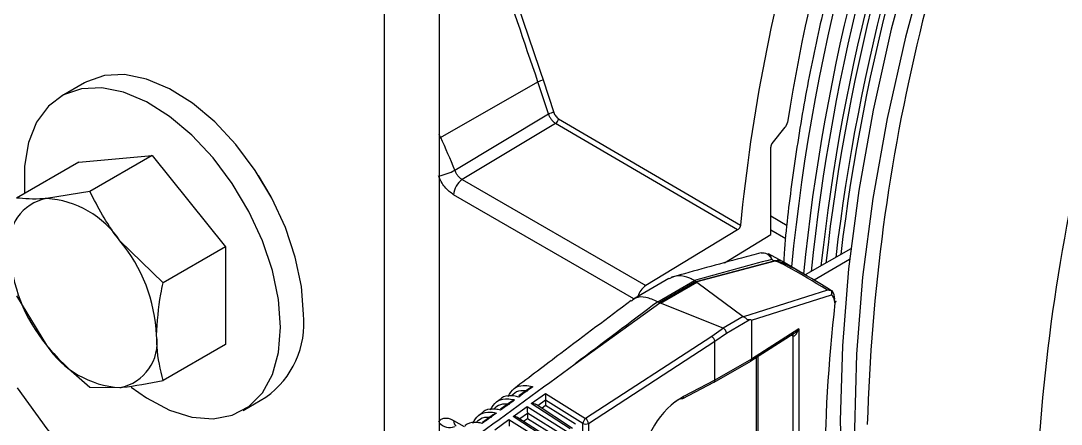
# Model space of a CAD drawing. Extents: x 16.5 to 113.1, y 4.4 to 84.5.
# Drawn here: x 22.336 to 24.843, y 65.005 to 65.978 of the extents above; entities that cross this region are included whole.
import ezdxf

# ---------------------------------------------------------------- set-up
doc = ezdxf.new("R2010")
doc.units = 0
doc.header["$MEASUREMENT"] = 0
doc.layers.add('OBJECT', color=7, linetype='CONTINUOUS')

msp = doc.modelspace()

# ---------------------------------------------------------------- linework, layer by layer
at = {"layer": 'OBJECT'}
for p, q in [((23.3444, 71.9859), (23.3444, 64.9492)), ((23.2114, 71.9091), (23.2114, 64.8477)), ((23.5949, 65.8352), (23.6205, 65.7572)), ((22.4893, 65.8283), (22.4341, 65.7965)), ((23.3478, 65.6963), (23.5823, 65.8308)), ((23.6075, 65.7535), (23.5823, 65.8308)), ((23.3817, 65.6179), (23.6075, 65.7535)), ((23.6317, 65.7416), (24.0703, 65.4851)), ((23.6248, 65.7305), (23.3998, 65.5951)), ((24.0635, 65.474), (23.6248, 65.7305)), ((24.1467, 65.6824), (24.1784, 65.7218)), ((23.3478, 65.6963), (23.3444, 65.7037)), ((23.3444, 65.6944), (23.3478, 65.6963)), ((24.1431, 65.4625), (24.1431, 65.6733)), ((22.4761, 65.6375), (22.3257, 65.5507)), ((22.4761, 65.6375), (22.6528, 65.6533)), ((22.6528, 65.6533), (22.5025, 65.5665)), ((22.6528, 65.6533), (22.8296, 65.4334)), ((23.3998, 65.5951), (23.8423, 65.3396)), ((22.5025, 65.5665), (22.3983, 65.5495)), ((23.8137, 65.3078), (23.3792, 65.5586)), ((24.1829, 65.4838), (24.1431, 65.5068)), ((24.0635, 65.474), (23.8423, 65.3396)), ((24.0315, 65.3947), (24.1431, 65.4625)), ((24.1431, 65.4741), (24.1796, 65.4531)), ((22.6792, 65.3466), (22.5751, 65.4474)), ((22.8296, 65.4334), (22.6792, 65.3466)), ((22.8296, 65.4334), (22.8296, 65.1977)), ((24.1712, 65.3973), (24.1382, 65.4164)), ((24.3362, 65.4286), (24.2266, 65.3654)), ((23.9639, 65.3491), (24.1517, 65.3994)), ((24.1528, 65.3987), (23.965, 65.3484)), ((24.1457, 65.4028), (24.1517, 65.3994)), ((24.2246, 65.3665), (24.1712, 65.3973)), ((24.3332, 65.4024), (24.2476, 65.353)), ((23.898, 65.3565), (23.811, 65.3063)), ((23.8713, 65.3005), (23.9597, 65.3515)), ((23.9633, 65.3494), (23.875, 65.2984)), ((23.8774, 65.2972), (23.9655, 65.348)), ((23.9597, 65.3515), (23.9633, 65.3494)), ((23.965, 65.3484), (23.9639, 65.3491)), ((23.9655, 65.348), (24.0769, 65.2647)), ((22.3257, 65.315), (22.3983, 65.1959)), ((24.2801, 65.3288), (24.078, 65.2641)), ((24.097, 65.2559), (24.2898, 65.3176)), ((23.672, 65.1509), (23.876, 65.2977)), ((23.875, 65.2984), (23.8713, 65.3005)), ((24.029, 65.2371), (23.8774, 65.2972)), ((24.0769, 65.2647), (24.029, 65.2371)), ((24.0292, 65.237), (24.0013, 65.2169)), ((24.0364, 65.2252), (24.0912, 65.2569)), ((24.097, 65.2559), (24.097, 65.1624)), ((24.2109, 65.2351), (24.097, 65.1624)), ((24.2109, 65.2351), (24.2109, 64.4352)), ((24.0013, 65.2169), (23.6971, 65.0189)), ((24.0087, 65.2053), (24.0364, 65.2252)), ((24.095, 65.1579), (24.1997, 65.2246)), ((24.1925, 65.22), (24.1971, 65.2182)), ((24.1971, 64.4509), (24.1971, 65.2182)), ((22.8296, 65.1977), (22.6792, 65.1109)), ((23.7043, 65.0072), (24.0087, 65.2053)), ((24.0087, 65.1114), (24.0087, 65.2053)), ((24.0066, 65.1069), (24.0949, 65.1578)), ((24.097, 65.1624), (24.0087, 65.1114)), ((24.097, 65.1624), (24.097, 65.1624)), ((24.1083, 65.1664), (24.1083, 64.5122)), ((24.1119, 65.1686), (24.1119, 64.5078)), ((24.0087, 65.1114), (23.9334, 65.0719)), ((24.0087, 65.1114), (24.0087, 65.1114)), ((22.5025, 65.0951), (22.5751, 65.0939)), ((23.5624, 65.0924), (23.5363, 65.0735)), ((23.9313, 65.0674), (24.0065, 65.1068)), ((22.8716, 65.0387), (22.9267, 65.0706)), ((23.4911, 65.0654), (23.4823, 65.0588)), ((23.5187, 65.0606), (23.4924, 65.0416)), ((23.5662, 65.0552), (23.6002, 65.0796)), ((23.6007, 65.0631), (23.5821, 65.0497)), ((23.6002, 65.0796), (23.6971, 65.0189)), ((23.6906, 65.0074), (23.6007, 65.0637)), ((23.6007, 65.0631), (23.6007, 65.0504)), ((23.4485, 65.0332), (23.4397, 65.0265)), ((23.5224, 65.0237), (23.5564, 65.0481)), ((23.5564, 65.0481), (23.651, 64.9888)), ((23.6445, 64.9773), (23.5569, 65.0322)), ((23.6596, 64.9945), (23.5662, 65.0552)), ((23.6655, 64.9955), (23.5777, 65.0526)), ((23.6007, 65.0504), (23.5914, 65.0437)), ((23.6727, 65.0053), (23.6007, 65.0504)), ((23.3792, 65.0144), (23.4044, 64.9998)), ((23.4749, 65.0288), (23.4485, 65.0096)), ((23.4785, 64.9921), (23.5125, 65.0166)), ((23.5125, 65.0166), (23.6048, 64.9588)), ((23.6135, 64.9644), (23.5224, 65.0237)), ((23.6194, 64.9654), (23.5339, 65.0211)), ((23.5569, 65.0316), (23.5383, 65.0182)), ((23.5569, 65.0188), (23.5476, 65.0121)), ((23.5569, 65.0316), (23.5569, 65.0188)), ((23.6266, 64.9752), (23.5569, 65.0188)), ((23.6906, 64.9145), (23.6906, 65.0074)), ((23.7043, 65.0072), (23.7043, 64.9143))]:
    msp.add_line(p, q, dxfattribs=at)
at = {"layer": 'OBJECT', "flags": 128}
for points in [[(24.7014, 66.7499), (24.6213, 66.5521), (24.5498, 66.3535), (24.4872, 66.1552), (24.4338, 65.9578), (24.3898, 65.7622), (24.3554, 65.5692), (24.3307, 65.3797), (24.3159, 65.1943), (24.3109, 65.0139), (24.3159, 64.8393), (24.3307, 64.6711), (24.3554, 64.51), (24.3898, 64.3567), (24.4338, 64.212), (24.4872, 64.0762), (24.5498, 63.9501), (24.6213, 63.8341), (24.7014, 63.7287)], [(24.7354, 66.7304), (24.6552, 66.5325), (24.5837, 66.334), (24.5212, 66.1356), (24.4678, 65.9382), (24.4238, 65.7426), (24.3894, 65.5496), (24.3647, 65.3601), (24.3498, 65.1747), (24.3449, 64.9943), (24.3498, 64.8197), (24.3647, 64.6515), (24.3894, 64.4904), (24.4238, 64.3372), (24.4678, 64.1924), (24.5212, 64.0566), (24.5837, 63.9305), (24.6552, 63.8145), (24.7354, 63.7091)], [(23.0173, 65.2709), (23.0124, 65.3375), (22.9976, 65.4078), (22.9736, 65.4794), (22.941, 65.55), (22.9009, 65.6174), (22.8546, 65.6794), (22.8036, 65.734), (22.7495, 65.7795), (22.6941, 65.8143), (22.6391, 65.8375), (22.5864, 65.8481), (22.5376, 65.846), (22.4942, 65.8311), (22.4893, 65.8283)], [(22.9622, 65.239), (22.9572, 65.3057), (22.9425, 65.3759), (22.9184, 65.4475), (22.8858, 65.5182), (22.8457, 65.5856), (22.7994, 65.6476), (22.7484, 65.7022), (22.6944, 65.7476), (22.639, 65.7825), (22.584, 65.8056), (22.5312, 65.8163), (22.4824, 65.8141), (22.439, 65.7992), (22.4026, 65.7721), (22.3741, 65.7335), (22.3546, 65.6848), (22.3447, 65.6275), (22.3447, 65.5635), (22.3448, 65.5618)], [(22.9432, 65.5456), (22.9393, 65.5535), (22.9089, 65.6051)], [(22.6017, 65.0948), (22.639, 65.0687), (22.6944, 65.0396), (22.7484, 65.0227), (22.7994, 65.0184), (22.8457, 65.027), (22.8858, 65.0481), (22.9184, 65.0811), (22.9425, 65.1249), (22.9572, 65.1781), (22.9622, 65.239)], [(22.3276, 65.0929), (22.3985, 64.9943), (22.475, 64.9029), (22.5559, 64.8201), (22.64, 64.7472), (22.7261, 64.6852), (22.8129, 64.6351), (22.899, 64.5977), (22.9831, 64.5735), (23.0546, 64.5633)]]:
    msp.add_lwpolyline(points, dxfattribs=at)
at = {"layer": 'OBJECT'}
for centre, radius, start, end in [((28.956, 64.9187), 4.7856, 154.7718, 174.4129), ((28.9702, 64.9667), 4.8476, 156.0724, 170.9036), ((28.9393, 64.8745), 4.5653, 154.415, 178.3612), ((28.9263, 64.9054), 4.7267, 156.2556, 174.3854), ((28.9513, 64.8929), 4.7351, 156.2648, 174.1755), ((28.9765, 64.8781), 4.7396, 156.4505, 173.8353), ((28.9937, 64.8698), 4.7466, 156.4579, 173.6608), ((29.0282, 64.8531), 4.7606, 156.4729, 173.3098), ((29.0453, 64.8448), 4.7675, 156.4803, 173.1357), ((29.3433, 64.6413), 4.5653, 154.415, 178.3612), ((28.3815, 65.0608), 4.332, 163.6821, 174.3783), ((23.6453, 65.6713), 0.1714, 107.0926, 111.5683), ((23.6297, 65.6989), 0.0589, 98.9659, 112.1804), ((23.6164, 65.7434), 0.0155, 303.0812, 353.1382), ((22.2193, 65.1629), 1.2483, 21.377, 25.2989), ((23.3225, 65.7226), 0.1203, 280.494, 299.4903), ((23.4254, 65.5565), 0.0463, 123.5404, 177.3256), ((22.4184, 65.4414), 0.1099, 100.5467, 189.2519), ((22.3846, 65.3217), 0.2282, 33.4347, 86.5706), ((22.2801, 65.202), 0.3837, 2.6393, 39.7721), ((22.6932, 65.4414), 0.3837, 182.6393, 219.7721), ((24.1396, 65.3785), 0.0241, 56.864, 59.9619), ((24.1599, 65.3764), 0.0238, 61.6323, 103.4928), ((24.1335, 65.3982), 0.0209, 1.0084, 3.5737), ((23.8683, 65.3006), 0.0468, 123.7064, 164.2934), ((24.2953, 65.3028), 0.00521, 300.7036, 358.1622), ((24.2968, 65.3018), 0.00372, 287.7987, 347.3807), ((24.2905, 65.3021), 0.01, 0, 2.6099), ((24.2905, 65.3021), 0.01, 353.5344, 0), ((22.7996, 65.2487), 0.2188, 305.501, 5.8111), ((22.5549, 65.202), 0.1099, 280.5467, 9.2519), ((24.1903, 65.218), 0.00674, 1.854, 37.2386), ((24.1913, 65.2181), 0.00619, 0.2741, 41.9196), ((22.5887, 65.3216), 0.2282, 213.4347, 266.5706), ((23.9296, 65.0713), 0.00424, 236.3551, 293.2641), ((23.9287, 65.0712), 0.00467, 303.503, 8.2557), ((23.369, 65.0301), 0.0324, 220.517, 293.1243), ((23.3935, 65.0126), 0.0144, 172.857, 235.8308), ((23.707, 65.0057), 0.0165, 126.7646, 174.1451), ((23.6977, 65.0212), 0.0155, 243.0546, 295.4889), ((23.6861, 65.0041), 0.0185, 9.7993, 53.3764)]:
    msp.add_arc(centre, radius, start, end, dxfattribs=at)
for centre, major_axis, ratio, start_param, end_param in [((24.1502, 65.6773), (0.005, 0.00866), 0.577456, 1.309193, 2.356174), ((25.6759, 64.5746), (5.759, 1.2811), 0.198331, 1.795372, 1.829063), ((24.5434, 65.1132), (0.3934, -0.2851), 0.067897, 3.033861, 3.086525), ((24.55, 65.1394), (0.3977, -0.259), 0.033271, 3.05906, 3.111723), ((24.5434, 65.1132), (0.3934, -0.2851), 0.067897, 2.312196, 3.033861), ((24.55, 65.1394), (0.3977, -0.259), 0.033271, 2.338395, 3.05906), ((24.2763, 65.4363), (0.3275, 0.0723), 0.201878, 3.354669, 3.358873), ((24.28, 65.4342), (0.3275, 0.0723), 0.201878, 3.358873, 3.365384), ((24.2803, 65.4343), (0.3234, 0.0744), 0.221608, 3.320575, 3.327093), ((24.2646, 65.2746), (0.0231, 0.0444), 0.54529, 5.527407, 6.189238), ((24.2571, 65.2785), (0.028, 0.0531), 0.550734, 5.531084, 6.011733), ((28.1759, 66.499), (13.5348, 9.6488), 0.094709, 1.826303, 1.841815), ((23.1802, 64.8035), (0.6943, 0.494), 0.104684, 0.047827, 0.051168), ((23.1839, 64.8014), (0.6943, 0.494), 0.104684, 0.034736, 0.047827), ((23.1834, 64.8011), (0.6996, 0.4919), 0.108829, 0.07127, 0.084359), ((26.5319, 66.3288), (1.5577, 2.9995), 0.54529, 2.183632, 2.479964), ((24.1031, 65.2719), (0.0269, 0.0062), 0.221608, 3.327093, 3.467694), ((23.9712, 65.1957), (0.0583, 0.041), 0.108829, 0.04509, 0.07127), ((24.0293, 65.2293), (-0.00543, 0.00841), 0.541118, 3.900038, 5.418474), ((23.9665, 65.2204), (0.1305, 0.0357), 0.06024, 6.266726, 6.567396), ((24.2035, 65.2389), (0.0061, 0.0208), 0.380972, 3.154865, 4.638523), ((24.2035, 65.2389), (0.0139, 0.0162), 0.382704, 4.042839, 4.802208), ((24.0018, 65.2095), (-0.00565, 0.00825), 0.488283, 3.890672, 5.402754), ((24.2035, 65.2225), (0.00998, 0.0013), 0.470077, 3.953143, 4.007223), ((23.8677, 65.1131), (0.1409, 0.0924), 0.040839, 6.256417, 6.262771), ((24.0898, 65.1664), (-0.00519, 0.00855), 0.594217, 3.128473, 3.913952), ((24.0018, 65.1156), (-0.00482, 0.00876), 0.560658, 3.130228, 3.938437), ((23.6007, 65.0723), (-0.0004, 0.012), 0.026825, 0.909765, 2.358101), ((23.5936, 65.0672), (-0.00502, 0.00868), 0.583023, 3.930752, 4.000853), ((23.9341, 64.9617), (0.0726, 0.1139), 0.608944, 0.815924, 2.379124), ((23.9274, 64.966), (0.0676, 0.1053), 0.60375, 0.817539, 0.965201), ((23.5568, 65.0407), (-0.0004, 0.012), 0.026825, 0.909765, 2.358101), ((23.5498, 65.0356), (-0.00502, 0.00868), 0.583023, 3.930752, 4.000853), ((23.5667, 65.0478), (0.014, 0.0003), 0.527029, 0.656435, 1.593412), ((23.513, 65.0092), (-0.0004, 0.012), 0.026825, 0.909765, 2.358101), ((23.5228, 65.0163), (0.014, 0.0003), 0.527029, 0.656435, 1.593412)]:
    msp.add_ellipse(centre, major_axis=major_axis, ratio=ratio, start_param=start_param, end_param=end_param, dxfattribs=at)
for points, knots in [([(24.5646, 66.8819), (24.5394, 66.8225), (24.4879, 66.7012), (24.4196, 66.5168), (24.3577, 66.33), (24.304, 66.1436), (24.2587, 65.9584), (24.2217, 65.7749), (24.1942, 65.5944), (24.1786, 65.4685), (24.1748, 65.4042), (24.1745, 65.3977)], [0, 0, 0, 0, 0.118941, 0.242737, 0.366557, 0.490404, 0.614283, 0.738199, 0.862154, 0.986151, 1, 1, 1, 1]), ([(23.5823, 65.8308), (23.5491, 65.9272), (23.483, 66.1195), (23.4317, 66.3164), (23.4061, 66.4146)], [0, 0, 0, 0, 0.501523, 1, 1, 1, 1]), ([(23.4186, 66.4177), (23.4429, 66.3245), (23.4942, 66.128), (23.5602, 65.9361), (23.5949, 65.8352)], [0, 0, 0, 0, 0.4742796, 1, 1, 1, 1]), ([(23.6075, 65.7535), (23.6084, 65.7511), (23.6103, 65.7463), (23.6145, 65.7398), (23.6194, 65.7342), (23.623, 65.7317), (23.6248, 65.7305)], [0, 0, 0, 0, 0.2497795, 0.4995782, 0.7496537, 1, 1, 1, 1]), ([(23.6205, 65.7572), (23.6211, 65.7555), (23.6223, 65.7523), (23.625, 65.7479), (23.6282, 65.7441), (23.6305, 65.7424), (23.6317, 65.7416)], [0, 0, 0, 0, 0.248699, 0.500161, 0.750977, 1, 1, 1, 1]), ([(24.1784, 65.7218), (24.1791, 65.7227), (24.1801, 65.7241), (24.1812, 65.7262), (24.182, 65.7277), (24.1826, 65.7293), (24.1831, 65.7311), (24.1834, 65.7324), (24.1835, 65.7331)], [0, 0, 0, 0, 0.2699051, 0.4041681, 0.5384417, 0.6726889, 0.8069512, 1, 1, 1, 1]), ([(23.3998, 65.5951), (23.398, 65.5963), (23.3943, 65.5987), (23.3892, 65.6043), (23.3847, 65.6107), (23.3827, 65.6155), (23.3817, 65.6179)], [0, 0, 0, 0, 0.249341, 0.49971, 0.74966, 1, 1, 1, 1]), ([(23.3792, 65.5586), (23.3755, 65.5611), (23.3681, 65.566), (23.3578, 65.5771), (23.3488, 65.5899), (23.3446, 65.5994), (23.3425, 65.6041)], [0, 0, 0, 0, 0.2499898, 0.4998146, 0.7501668, 1, 1, 1, 1]), ([(22.5751, 65.4474), (22.573, 65.4501), (22.5434, 65.4873), (22.5222, 65.5284), (22.5025, 65.5665)], [0, 0, 0, 0, 0.070214, 1, 1, 1, 1]), ([(22.3983, 65.5495), (22.3962, 65.5493), (22.3666, 65.5468), (22.3454, 65.5488), (22.3257, 65.5507)], [0, 0, 0, 0, 0.070213, 1, 1, 1, 1]), ([(24.0703, 65.4851), (24.0702, 65.4841), (24.0699, 65.4827), (24.0691, 65.4806), (24.0684, 65.4791), (24.0675, 65.4777), (24.0664, 65.4765), (24.0651, 65.4751), (24.0641, 65.4744), (24.0635, 65.474)], [0, 0, 0, 0, 0.235209, 0.351551, 0.467887, 0.584217, 0.700551, 0.816896, 1, 1, 1, 1]), ([(24.1199, 65.4187), (24.1041, 65.4145), (24.0318, 65.395), (23.96, 65.3751), (23.9039, 65.3596)], [0, 0, 0, 0, 0.217962, 1, 1, 1, 1]), ([(24.1199, 65.4186), (24.1249, 65.4188), (24.1346, 65.4191), (24.1419, 65.4095), (24.1453, 65.4034), (24.1456, 65.4029), (24.1457, 65.4028)], [0, 0, 0, 0, 0.499212, 0.956971, 0.994826, 1, 1, 1, 1]), ([(24.1457, 65.4028), (24.1456, 65.4029), (24.1455, 65.4034), (24.145, 65.4052), (24.143, 65.4106), (24.1411, 65.416), (24.1382, 65.4159), (24.1377, 65.4158)], [0, 0, 0, 0, 0.008532, 0.081529, 0.26229, 0.88944, 1, 1, 1, 1]), ([(23.9593, 65.3517), (23.9557, 65.3536), (23.9427, 65.3606), (23.9204, 65.3654), (23.9054, 65.3592), (23.8981, 65.3562)], [0, 0, 0, 0, 0.165889, 0.597717, 1, 1, 1, 1]), ([(22.6634, 65.2196), (22.6654, 65.2523), (22.668, 65.2936), (22.6773, 65.3374), (22.6792, 65.3466)], [0, 0, 0, 0, 0.788998, 1, 1, 1, 1]), ([(23.871, 65.3006), (23.8614, 65.3048), (23.8421, 65.3131), (23.82, 65.3126), (23.8111, 65.3049), (23.808, 65.3023)], [0, 0, 0, 0, 0.39605, 0.792094, 1, 1, 1, 1]), ([(24.2896, 65.327), (24.2866, 65.3278), (24.2835, 65.3286), (24.2801, 65.3288), (24.2801, 65.3288)], [0, 0, 0, 0, 0.980022, 1, 1, 1, 1]), ([(24.292, 65.3254), (24.292, 65.3255), (24.2919, 65.3264), (24.2913, 65.3273), (24.29, 65.3271), (24.2896, 65.327)], [0, 0, 0, 0, 0.021195, 0.717119, 1, 1, 1, 1]), ([(24.2898, 65.3176), (24.2898, 65.3177), (24.2901, 65.3183), (24.2906, 65.32), (24.2908, 65.3229), (24.2903, 65.3255), (24.2898, 65.3267), (24.2896, 65.327)], [0, 0, 0, 0, 0.01718, 0.202305, 0.556615, 0.898384, 1, 1, 1, 1]), ([(23.807, 65.3036), (23.7504, 65.2611), (23.6561, 65.1904), (23.5624, 65.1193), (23.5249, 65.091)], [0, 0, 0, 0, 0.600831, 1, 1, 1, 1]), ([(24.0912, 65.2569), (24.0901, 65.2569), (24.0882, 65.257), (24.0856, 65.2589), (24.083, 65.2612), (24.0804, 65.2631), (24.0787, 65.2638), (24.078, 65.2641)], [0, 0, 0, 0, 0.2815, 0.477143, 0.672465, 0.878459, 1, 1, 1, 1]), ([(22.6792, 65.1109), (22.6728, 65.137), (22.6644, 65.171), (22.6636, 65.2105), (22.6634, 65.2196)], [0, 0, 0, 0, 0.7681508, 1, 1, 1, 1]), ([(22.3983, 65.1959), (22.4004, 65.1933), (22.4305, 65.1563), (22.4678, 65.1246), (22.5025, 65.0951)], [0, 0, 0, 0, 0.070214, 1, 1, 1, 1]), ([(23.1789, 64.7876), (23.1828, 64.7906), (23.2025, 64.8053), (23.2854, 64.867), (23.4451, 64.9856), (23.5905, 65.0916), (23.672, 65.1509)], [0, 0, 0, 0, 0.024148, 0.120739, 0.507103, 1, 1, 1, 1]), ([(22.5751, 65.0939), (22.5772, 65.0941), (22.6072, 65.0969), (22.6445, 65.1041), (22.6792, 65.1109)], [0, 0, 0, 0, 0.070213, 1, 1, 1, 1]), ([(23.5104, 65.0722), (23.5147, 65.0794), (23.5234, 65.0938), (23.5438, 65.1002), (23.5602, 65.0987), (23.5682, 65.0963), (23.57, 65.0957)], [0, 0, 0, 0, 0.347935, 0.69616, 0.929831, 1, 1, 1, 1]), ([(23.5583, 65.0853), (23.5503, 65.0861), (23.5343, 65.0878), (23.5235, 65.0785), (23.5182, 65.0739)], [0, 0, 0, 0, 0.505911, 1, 1, 1, 1]), ([(23.57, 65.0957), (23.5653, 65.0923), (23.554, 65.0841), (23.5426, 65.0759), (23.5359, 65.071)], [0, 0, 0, 0, 0.412558, 1, 1, 1, 1]), ([(23.5624, 65.0924), (23.5636, 65.0932), (23.5658, 65.0947), (23.5686, 65.0954), (23.57, 65.0957), (23.57, 65.0957)], [0, 0, 0, 0, 0.510414, 0.984867, 1, 1, 1, 1]), ([(23.468, 65.0402), (23.4722, 65.0472), (23.4807, 65.0615), (23.5007, 65.0679), (23.5166, 65.0666), (23.5243, 65.0644), (23.5261, 65.0639)], [0, 0, 0, 0, 0.347004, 0.702515, 0.929455, 1, 1, 1, 1]), ([(23.5359, 65.071), (23.5341, 65.0716), (23.5276, 65.0734), (23.5128, 65.0747), (23.4984, 65.0731), (23.4924, 65.066), (23.4915, 65.065)], [0, 0, 0, 0, 0.107573, 0.37584, 0.912504, 1, 1, 1, 1]), ([(23.5261, 65.0639), (23.5214, 65.0605), (23.51, 65.0523), (23.4987, 65.0441), (23.492, 65.0392)], [0, 0, 0, 0, 0.412524, 1, 1, 1, 1]), ([(23.5187, 65.0606), (23.5199, 65.0614), (23.5221, 65.0629), (23.5248, 65.0636), (23.526, 65.0639), (23.5261, 65.0639)], [0, 0, 0, 0, 0.543269, 0.9845556, 1, 1, 1, 1]), ([(23.4256, 65.0082), (23.4296, 65.0151), (23.438, 65.0293), (23.4575, 65.0356), (23.4731, 65.0345), (23.4803, 65.0326), (23.4821, 65.0321)], [0, 0, 0, 0, 0.345505, 0.7090745, 0.9289797, 1, 1, 1, 1]), ([(23.4821, 65.0321), (23.4774, 65.0287), (23.4661, 65.0204), (23.4547, 65.0122), (23.448, 65.0074)], [0, 0, 0, 0, 0.412499, 1, 1, 1, 1]), ([(23.492, 65.0392), (23.4902, 65.0397), (23.4837, 65.0414), (23.469, 65.0423), (23.4551, 65.0406), (23.4494, 65.0337), (23.4488, 65.0329)], [0, 0, 0, 0, 0.10863, 0.383784, 0.934314, 1, 1, 1, 1]), ([(23.4749, 65.0288), (23.4762, 65.0297), (23.4783, 65.0311), (23.481, 65.0318), (23.4821, 65.0321), (23.4821, 65.0321)], [0, 0, 0, 0, 0.578411, 0.984222, 1, 1, 1, 1]), ([(23.5145, 65.0533), (23.5065, 65.054), (23.491, 65.0553), (23.4807, 65.046), (23.4758, 65.0416)], [0, 0, 0, 0, 0.520786, 1, 1, 1, 1]), ([(23.3425, 65.0112), (23.3446, 65.0135), (23.3488, 65.0182), (23.3578, 65.0206), (23.3681, 65.0198), (23.3755, 65.0162), (23.3792, 65.0144)], [0, 0, 0, 0, 0.250003, 0.499813, 0.750165, 1, 1, 1, 1]), ([(23.448, 65.0074), (23.4463, 65.0078), (23.4399, 65.0093), (23.4253, 65.01), (23.4118, 65.0082), (23.4064, 65.0014), (23.406, 65.0009)], [0, 0, 0, 0, 0.109755, 0.392228, 0.957494, 1, 1, 1, 1]), ([(23.4706, 65.0213), (23.4627, 65.0219), (23.4478, 65.0228), (23.438, 65.0136), (23.4334, 65.0093)], [0, 0, 0, 0, 0.536872, 1, 1, 1, 1])]:
    msp.add_open_spline(points, degree=3, knots=knots, dxfattribs=at)

doc.saveas('drawing.dxf')
